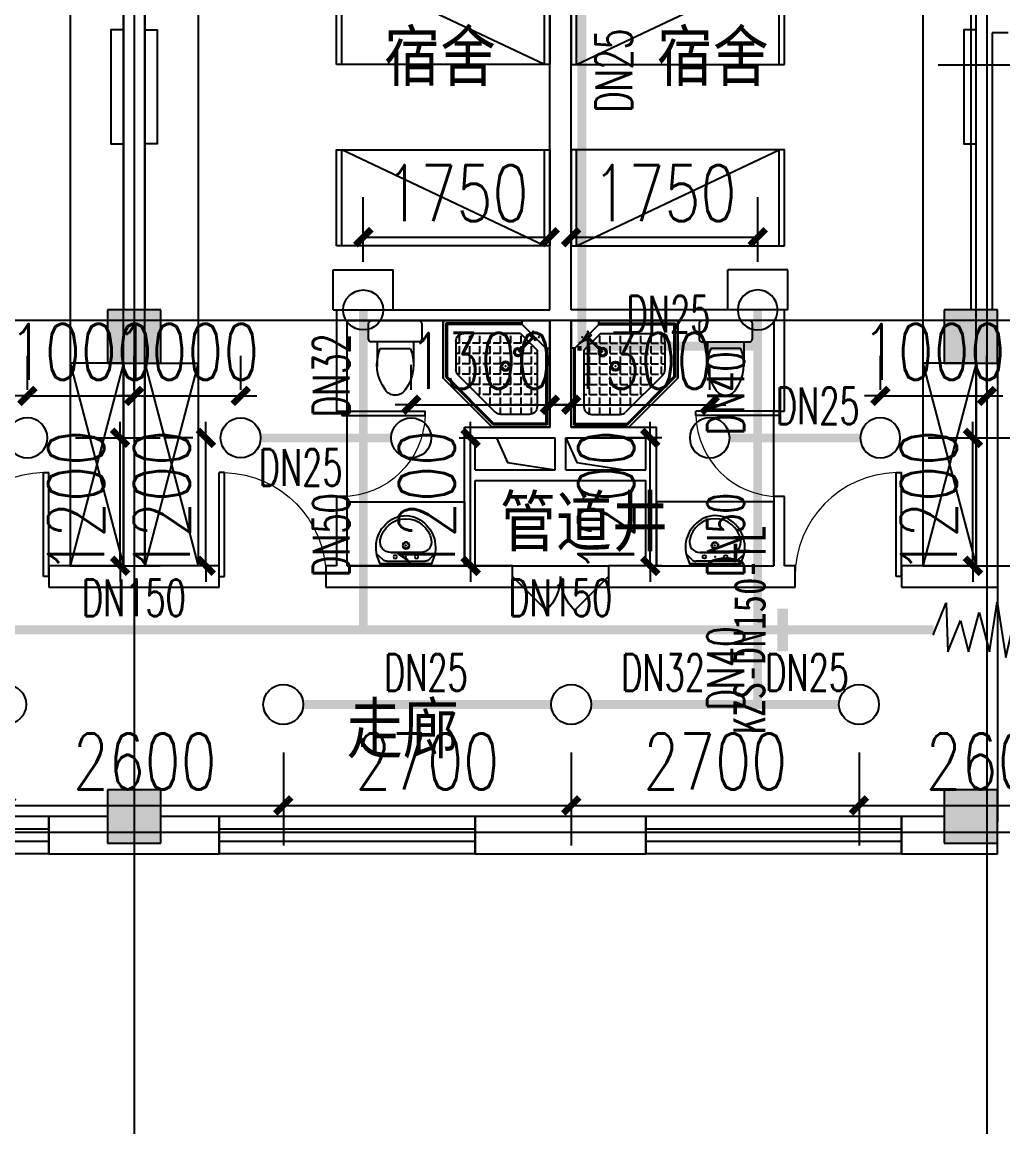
# Model space of a CAD drawing. Extents: x 0 to 2838408, y -923048 to 203859.
# Drawn here: x 2720213 to 2729413, y -483620 to -473259 of the extents above; entities that cross this region are included whole.
import ezdxf
from ezdxf.enums import TextEntityAlignment as Align

# ---------------------------------------------------------------- set-up
doc = ezdxf.new("R2010")
doc.units = 0
doc.header["$LTSCALE"] = 1000
for name, color, linetype in [('A-Fixt', 81, 'Continuous'), ('CLAYER', 7, 'Continuous'), ('COLUMN', 9, 'Continuous'), ('DIM_喷淋', 3, 'Continuous'), ('DOOR_FIRE', 4, 'Continuous'), ('DOTE', 8, 'Continuous'), ('EQUIP_喷头', 7, 'Continuous'), ('fur', 253, 'Continuous'), ('PIPE-喷淋', 6, 'Continuous'), ('PUB_HATCH', 8, 'Continuous'), ('PUB_TEXT', 7, 'Continuous'), ('TEXT_喷淋', 7, 'Continuous'), ('TWT_DIM', 3, 'Continuous'), ('VALVE_喷淋', 7, 'Continuous'), ('WALL', 9, 'Continuous'), ('WINDOW', 4, 'Continuous'), ('XREF', 8, 'Continuous'), ('抗震支吊架', 2, 'Continuous'), ('洁具', 213, 'Continuous'), ('配景', 3, 'Continuous')]:
    doc.layers.add(name, color=color, linetype=linetype)
doc.styles.add('_TCH_DIM_T3', font='SIMPLEX', dxfattribs={"width": 0.75, "bigfont": 'HZTXT'})
doc.styles.add('_TWT_PIPEDN', font='SIMPLEX', dxfattribs={"width": 0.8, "height": 2.3, "bigfont": 'HZTXT'})
doc.styles.add('kzcad', font='', dxfattribs={"width": 0.8})
doc.styles.get("Standard").update_dxf_attribs({"font": 'geniso.shx', "bigfont": 'hztxt.shx'})
doc.styles.get('kzcad').set_extended_font_data('SimSun')
doc.dimstyles.new('_TWT_ARCH&&150', dxfattribs={"dimtxt": 525, "dimasz": 150, "dimexe": 375, "dimexo": 450, "dimgap": 150, "dimtad": 1, "dimdec": 0, "dimzin": 0, "dimdsep": 46, "dimtxsty": '_TCH_DIM_T3', "dimblk": 'ARCHTICK', "dimcen": 0.09, "dimclrt": 7, "dimazin": 2, "dimtfac": 1, "dimtdec": 0, "dimtix": 1, "dimtmove": 2, "dimatfit": 3, "dimfxl": 1, "dimtolj": 1, "dimtzin": 0, "dimarcsym": 0})

# ---------------------------------------------------------------- blocks, each defined once
blk = doc.blocks.new('单人床')
at = {"layer": 'A-Fixt'}
for p, q in [((47774, 13973), (48674, 13973)), ((47774, 12073), (48674, 13973)), ((47774, 12073), (48674, 12073))]:
    blk.add_line(p, q, dxfattribs=at)
blk.add_lwpolyline([(47774, 14023), (48674, 14023), (48674, 12023), (47774, 12023), (47774, 14023)], dxfattribs=at)
blk = doc.blocks.new('CH_AP01')
for p, q in [((-311, 17), (-275, 0)), ((-275, 0), (275, 0)), ((275, 0), (311, 17))]:
    blk.add_line(p, q)
for centre, radius, start, end in [((0, -579), 1213, 74.7104, 105.2896), ((-307, 555), 37.8, 100.1859, 202.8359), ((-1658, 202), 1360, 352.1659, 14.4283), ((-824, 250), 563, 335.5038, 31.0903), ((0, -579), 1173, 75.0287, 104.9713), ((0, -1278), 1857, 80.611, 99.389), ((-824, 250), 603, 335.5038, 30.2691), ((824, 250), 603, 149.7309, 204.4962), ((824, 250), 563, 148.9097, 204.4962), ((1658, 202), 1360, 165.5717, 187.8341), ((307, 555), 37.8, 337.1641, 79.8141), ((0, -579), 1093, 75.8767, 104.1233)]:
    blk.add_arc(centre, radius, start, end)
blk = doc.blocks.new('A$C61295E98')
at = {"color": 3}
for p, q in [((544, 598), (0, 598)), ((0, 598), (0, 0)), ((161, 598), (161, 0)), ((170, 0), (170, 598)), ((603, 572), (603, 26)), ((624, 518), (624, 80)), ((544, 0), (0, 0))]:
    blk.add_line(p, q, dxfattribs=at)
for points in [[(82, 540), (75, 540), (75, 577), (82, 577)], [(82, 453), (75, 453), (75, 490), (82, 490)], [(82, 353), (75, 353), (75, 389), (82, 389)]]:
    blk.add_lwpolyline(points, close=True, dxfattribs=at)
for centre in [(74, 250), (74, 164), (74, 71)]:
    blk.add_circle(centre, 15.7, dxfattribs=at)
for centre, start, end in [((544, 518), 360, 90), ((544, 80), 270, 0)]:
    blk.add_arc(centre, 80, start, end, dxfattribs=at)
blk = doc.blocks.new('宿舍')
at = {"layer": 'A-Fixt'}
for p, q in [((47854, 13802), (48354, 15702)), ((48354, 13802), (47854, 15702)), ((47854, 13802), (48354, 13802))]:
    blk.add_line(p, q, dxfattribs=at)
for points in [[(47854, 8602), (48354, 8602), (48354, 15702), (47854, 15702)], [(47854, 10676), (47970, 10676), (47970, 11743), (47854, 11743)]]:
    blk.add_lwpolyline(points, close=True, dxfattribs=at)
at = {"xscale": -1, "rotation": 90}
for p in [(63677, 60475), (63677, 58775)]:
    blk.add_blockref('单人床', p, dxfattribs=at)
at = {"layer": 'A-Fixt', "xscale": -1, "rotation": 180}
for p in [(50002, 9140), (51117, 9140)]:
    blk.add_blockref('CH_AP01', p, dxfattribs=at)
at = {"layer": '配景', "color": 252}
blk.add_blockref('A$C61295E98', (47854, 7097), dxfattribs=at)
blk = doc.blocks.new('1F平面-CAD导入_dwg_Drawing4_t3_dwg_$plan$00001613-474159-1F-927810-1F')
at = {"layer": '洁具'}
for p, q in [((-30, 250), (-170, 250)), ((-200, 170), (-430, 170)), ((-260, -140), (-260, 140)), ((-200, -170), (-200, -220)), ((-170, -250), (-30, -250))]:
    blk.add_line(p, q, dxfattribs=at)
for points in [[(-200, 220), (-200, 170), (-200, -170), (-430, -170)], [(0, -220), (0, 220)]]:
    blk.add_lwpolyline(points, dxfattribs=at)
for centre, radius, start, end in [((-170, 220), 30, 90, 180), ((-30, 220), 30, 0, 90), ((-413, -227), 398, 67.4505, 126.6381), ((-590, 0), 110, 123.4509, 236.5491), ((-413, 227), 398, 233.3619, 292.5495), ((-170, -220), 30, 180, 270), ((-30, -220), 30, 270, 0)]:
    blk.add_arc(centre, radius, start, end, dxfattribs=at)
blk = doc.blocks.new('$lvtry$00000169')
at = {"color": 0}
for p, q in [((259, -36), (259, 0)), ((259, -36), (36, -259)), ((259, -24), (976, -24)), ((259, -36), (964, -36)), ((964, -36), (976, -24)), ((964, -36), (964, -525)), ((976, -24), (976, -530)), ((276, -120), (120, -276)), ((144, -151), (291, -298)), ((151, -144), (298, -291)), ((270, -213), (270, -143)), ((276, -120), (808, -120)), ((366, -213), (366, -143)), ((462, -213), (462, -143)), ((558, -213), (558, -143)), ((655, -213), (655, -143)), ((751, -213), (751, -143)), ((847, -213), (847, -143)), ((880, -192), (880, -460)), ((36, -259), (0, -259)), ((24, -259), (24, -976)), ((36, -259), (36, -964)), ((120, -276), (120, -808)), ((120, -309), (147, -309)), ((173, -309), (173, -239)), ((173, -309), (243, -309)), ((183, -213), (205, -213)), ((220, -213), (243, -213)), ((270, -213), (340, -213)), ((270, -263), (270, -239)), ((334, -309), (340, -309)), ((366, -213), (436, -213)), ((366, -309), (366, -239)), ((366, -309), (436, -309)), ((462, -213), (532, -213)), ((462, -309), (462, -239)), ((462, -309), (532, -309)), ((558, -213), (628, -213)), ((558, -309), (558, -239)), ((558, -309), (628, -309)), ((655, -213), (725, -213)), ((655, -309), (655, -239)), ((655, -309), (725, -309)), ((751, -213), (821, -213)), ((751, -309), (751, -239)), ((751, -309), (821, -309)), ((847, -213), (880, -213)), ((847, -309), (847, -239)), ((847, -309), (880, -309)), ((120, -405), (147, -405)), ((173, -405), (173, -335)), ((173, -405), (243, -405)), ((270, -405), (270, -335)), ((270, -405), (340, -405)), ((366, -405), (366, -335)), ((366, -405), (379, -405)), ((462, -405), (462, -335)), ((462, -405), (532, -405)), ((558, -405), (558, -335)), ((558, -405), (628, -405)), ((655, -405), (655, -335)), ((655, -405), (725, -405)), ((751, -405), (751, -335)), ((751, -405), (821, -405)), ((847, -405), (847, -335)), ((847, -405), (880, -405)), ((120, -501), (147, -501)), ((173, -501), (173, -431)), ((173, -501), (243, -501)), ((270, -501), (270, -431)), ((270, -501), (340, -501)), ((366, -501), (366, -431)), ((366, -501), (436, -501)), ((462, -501), (462, -431)), ((462, -501), (532, -501)), ((859, -511), (511, -859)), ((558, -501), (558, -431)), ((558, -501), (628, -501)), ((655, -501), (655, -431)), ((655, -501), (725, -501)), ((751, -501), (751, -431)), ((751, -501), (821, -501)), ((847, -501), (847, -431)), ((847, -501), (867, -501)), ((120, -598), (147, -598)), ((173, -598), (173, -528)), ((173, -598), (243, -598)), ((270, -598), (270, -528)), ((270, -598), (340, -598)), ((366, -598), (366, -528)), ((366, -598), (436, -598)), ((462, -598), (462, -528)), ((462, -598), (532, -598)), ((964, -525), (525, -964)), ((976, -530), (530, -976)), ((558, -598), (558, -528)), ((558, -598), (628, -598)), ((655, -598), (655, -528)), ((655, -598), (725, -598)), ((751, -598), (751, -528)), ((751, -598), (773, -598)), ((964, -525), (976, -530)), ((120, -694), (147, -694)), ((173, -694), (173, -624)), ((173, -694), (243, -694)), ((173, -790), (173, -720)), ((270, -694), (270, -624)), ((270, -694), (340, -694)), ((270, -790), (270, -720)), ((366, -694), (366, -624)), ((366, -694), (436, -694)), ((366, -790), (366, -720)), ((462, -694), (462, -624)), ((462, -694), (532, -694)), ((462, -790), (462, -720)), ((558, -694), (558, -624)), ((558, -694), (628, -694)), ((558, -790), (558, -720)), ((655, -694), (655, -624)), ((655, -694), (676, -694)), ((120, -790), (147, -790)), ((173, -790), (243, -790)), ((173, -878), (173, -816)), ((270, -790), (340, -790)), ((270, -880), (270, -816)), ((366, -790), (436, -790)), ((366, -880), (366, -816)), ((462, -790), (532, -790)), ((462, -880), (462, -816)), ((558, -790), (580, -790)), ((192, -880), (460, -880)), ((36, -964), (24, -976)), ((24, -976), (530, -976)), ((36, -964), (525, -964)), ((525, -964), (530, -976))]:
    blk.add_line(p, q, dxfattribs=at)
blk.add_lwpolyline([(0, 0), (0, -1000), (540, -1000), (1000, -540), (1000, 0)], close=True)
for points in [[(0, 0), (0, -1000)], [(0, 0), (1000, 0)], [(1000, 0), (1000, -540)], [(136, -190), (148, -178), (132, -162), (121, -174)], [(190, -136), (178, -148), (162, -132), (174, -121)], [(1000, -540), (540, -1000)], [(0, -1000), (540, -1000)]]:
    blk.add_lwpolyline(points, close=True, dxfattribs=at)
for radius in [43.8, 31.1]:
    blk.add_circle((416, -428), radius, dxfattribs=at)
for centre, radius, start, end in [((808, -192), 72, 0, 90), ((296, -296), 40.6, 142.583, 128.4197), ((296, -296), 28.6, 145.828, 125.6599), ((808, -460), 72, 315, 0), ((192, -808), 72, 180, 270), ((460, -808), 72, 270, 315)]:
    blk.add_arc(centre, radius, start, end, dxfattribs=at)
for p in [(156, -102, 0), (103, -156, 0), (416, -428, 0)]:
    blk.add_point(p, dxfattribs=at)
blk = doc.blocks.new('$lvtry$00000178')
at = {"color": 0}
for p, q in [((-238, 0), (238, 0)), ((-214, -36), (-272, -91)), ((-180, -23), (180, -23)), ((216, -37), (268, -91)), ((-142, -105), (140, -105)), ((140, -105), (-142, -105))]:
    blk.add_line(p, q, dxfattribs=at)
blk.add_lwpolyline([(-104, -430, 0.224698), (110, -425, 0.348046), (269, -79), (239, 0), (-241, 0), (-271, -79, 0.356844)], format="xyb", close=True, dxfattribs=at)
for centre, radius in [((-100, -65), 16.3), ((100, -65), 16.3), ((1, -172), 31.6)]:
    blk.add_circle(centre, radius, dxfattribs=at)
at = {"color": 0, "lineweight": 13}
blk.add_circle((1, -172), 23, dxfattribs=at)
at = {"color": 0}
for centre, radius, start, end in [((-180, -73), 50, 90, 133.181), ((180, -73), 50, 44.5607, 90), ((-142, -205), 100, 90, 190.5602), ((140, -205), 100, 349.4398, 90), ((-1, -179), 243, 190.5602, 349.4398)]:
    blk.add_arc(centre, radius, start, end, dxfattribs=at)
for p in [(0, -65), (1, -172)]:
    blk.add_point(p, dxfattribs=at)
blk = doc.blocks.new('A$C70365C93')
at = {"layer": '洁具'}
blk.add_lwpolyline([(-1900, 2300), (-1900, 1700), (-800, 1700), (-800, 2300)], close=True, dxfattribs=at)
blk.add_blockref('$lvtry$00000178', (-1350, 2280), dxfattribs=at)
at = {"layer": '洁具', "rotation": 180}
blk.add_blockref('$lvtry$00000169', (0, 0), dxfattribs=at)
at = {"layer": '洁具', "extrusion": (0, 0, -1), "xscale": -1, "zscale": -1, "rotation": 90}
blk.add_blockref('1F平面-CAD导入_dwg_Drawing4_t3_dwg_$plan$00001613-474159-1F-927810-1F', (1450, 0), dxfattribs=at)
blk = doc.blocks.new('$WINLIB2D$00000001')
at = {"color": 0}
for points in [[(-0.5, 0.5), (-0.5, -0.5)], [(-0.5, 0.5), (0.5, 0.5)], [(0.5, -0.5), (0.5, 0.5)], [(0.5, 0.1667), (-0.5, 0.1667)], [(0.5, -0.1667), (-0.5, -0.1667)], [(-0.5, -0.5), (0.5, -0.5)]]:
    blk.add_lwpolyline(points, dxfattribs=at)
blk = doc.blocks.new('$DorLib2D$00000116')
at = {"color": 0}
for p, q in [((-0.5, 0), (-0.146, 0.354)), ((0.5, 0), (0.146, 0.354))]:
    blk.add_line(p, q, dxfattribs=at)
for centre, start, end in [((-0.5, 0), 0, 45), ((0.5, 0), 135, 180)]:
    blk.add_arc(centre, 0.5, start, end, dxfattribs=at)
blk = doc.blocks.new('$DorLib2D$00000001')
for p, q in [((0.45, 0.975), (0.5, 0.975)), ((0.45, 0), (0.45, 0.975)), ((0.5, 0), (0.5, 0.975)), ((0.5, 0), (0.45, 0))]:
    blk.add_line(p, q)
at = {"lineweight": 13}
blk.add_arc((0.475, 0), 0.975, 91.4693, 180, dxfattribs=at)
blk = doc.blocks.new('3F1')
at = {"layer": 'PUB_HATCH'}
for points in [[(2384966.7, -475958.3), (2384966.7, -476458.3), (2385466.7, -476458.3), (2385466.7, -475958.3)], [(2392816.7, -475958.3), (2392816.7, -476458.3), (2393316.7, -476458.3), (2393316.7, -475958.3)], [(2384966.7, -480458.3), (2384966.7, -480958.3), (2385466.7, -480958.3), (2385466.7, -480458.3)], [(2392816.7, -480458.3), (2392816.7, -480958.3), (2393316.7, -480958.3), (2393316.7, -480458.3)]]:
    blk.add_hatch(color=256, dxfattribs=at).paths.add_polyline_path(points)
for points in [[(2388616.7, -477158.3), (2388720.3, -477388.5), (2389166.7, -477458.3)], [(2389266.7, -477158.3), (2389370.3, -477388.5), (2389816.7, -477458.3)]]:
    blk.add_lwpolyline(points)
at = {"layer": 'COLUMN'}
for p, q in [((2384966.7, -475958.3), (2384966.7, -476458.3)), ((2385466.7, -475958.3), (2384966.7, -475958.3)), ((2385466.7, -476458.3), (2385466.7, -475958.3)), ((2392816.7, -475958.3), (2392816.7, -476458.3)), ((2393316.7, -475958.3), (2392816.7, -475958.3)), ((2393316.7, -476458.3), (2393316.7, -475958.3)), ((2384966.7, -476458.3), (2385466.7, -476458.3)), ((2392816.7, -476458.3), (2393316.7, -476458.3)), ((2384966.7, -480458.3), (2384966.7, -480958.3)), ((2385466.7, -480458.3), (2384966.7, -480458.3)), ((2385466.7, -480958.3), (2385466.7, -480458.3)), ((2392816.7, -480458.3), (2392816.7, -480958.3)), ((2393316.7, -480458.3), (2392816.7, -480458.3)), ((2393316.7, -480958.3), (2393316.7, -480458.3)), ((2384966.7, -480958.3), (2385466.7, -480958.3)), ((2392816.7, -480958.3), (2393316.7, -480958.3))]:
    blk.add_line(p, q, dxfattribs=at)
at = {"layer": 'DOOR_FIRE'}
for p, q in [((2388766.7, -478358.3), (2389666.7, -478358.3)), ((2388766.7, -478558.3), (2389666.7, -478558.3))]:
    blk.add_line(p, q, dxfattribs=at)
at = {"layer": 'DOTE'}
for p, q in [((2385216.7, -467258.3), (2385216.7, -550458.3)), ((2393216.7, -467258.3), (2393216.7, -550458.3)), ((2392758.5, -473658.3), (2405723.1, -473658.3)), ((2453916.7, -476058.3), (2343216.7, -476058.3)), ((2453916.7, -480858.3), (2343216.7, -480858.3))]:
    blk.add_line(p, q, dxfattribs=at)
at = {"layer": 'fur'}
blk.add_line((2393316.7, -478558.3), (2393316.7, -480758.3), dxfattribs=at)
at = {"layer": 'WALL'}
for p, q in [((2389116.7, -475958.3), (2389116.7, -471008.3)), ((2389316.7, -475958.3), (2389316.7, -471008.3)), ((2385116.7, -471258.3), (2385116.7, -475958.3)), ((2385316.7, -471258.3), (2385316.7, -475958.3)), ((2393066.7, -471258.3), (2393066.7, -473358.3)), ((2393066.7, -473358.3), (2393066.7, -475958.3)), ((2393266.7, -473358.3), (2393266.7, -475958.3)), ((2393416.7, -473358.3), (2393266.7, -473358.3)), ((2387116.7, -475958.3), (2389116.7, -475958.3)), ((2387116.7, -475958.3), (2387116.7, -476908.3)), ((2391316.7, -475958.3), (2389316.7, -475958.3)), ((2391316.7, -476908.3), (2391316.7, -475958.3)), ((2387216.7, -476058.3), (2389116.7, -476058.3)), ((2387216.7, -476908.3), (2387216.7, -476058.3)), ((2389116.7, -477058.3), (2389116.7, -476058.3)), ((2389316.7, -477058.3), (2389316.7, -476058.3)), ((2391216.7, -476058.3), (2389316.7, -476058.3)), ((2391216.7, -476058.3), (2391216.7, -476908.3)), ((2385116.7, -476458.3), (2385116.7, -478358.3)), ((2385316.7, -476458.3), (2385316.7, -478358.3)), ((2393116.7, -476458.3), (2393116.7, -478358.3)), ((2393316.7, -476458.3), (2393316.7, -478558.3)), ((2387116.7, -476908.3), (2387216.7, -476908.3)), ((2391216.7, -476908.3), (2391316.7, -476908.3)), ((2388316.7, -477058.3), (2389116.7, -477058.3)), ((2388316.7, -477558.3), (2388316.7, -477058.3)), ((2389316.7, -477058.3), (2390116.7, -477058.3)), ((2390116.7, -477558.3), (2390116.7, -477058.3)), ((2388416.7, -477158.3), (2389166.7, -477158.3)), ((2388416.7, -477458.3), (2388416.7, -477158.3)), ((2389166.7, -477458.3), (2389166.7, -477158.3)), ((2389266.7, -477158.3), (2390016.7, -477158.3)), ((2389266.7, -477458.3), (2389266.7, -477158.3)), ((2390016.7, -477458.3), (2390016.7, -477158.3)), ((2388416.7, -477458.3), (2389166.7, -477458.3)), ((2389266.7, -477458.3), (2390016.7, -477458.3)), ((2388316.7, -478358.3), (2388316.7, -477558.3)), ((2388416.7, -477558.3), (2389216.7, -477558.3)), ((2388416.7, -478358.3), (2388416.7, -477558.3)), ((2389216.7, -477558.3), (2390016.7, -477558.3)), ((2390016.7, -478358.3), (2390016.7, -477558.3)), ((2390116.7, -478358.3), (2390116.7, -477558.3)), ((2387216.7, -477708.3), (2387116.7, -477708.3)), ((2387116.7, -477708.3), (2387116.7, -478358.3)), ((2387216.7, -478358.3), (2387216.7, -477708.3)), ((2391316.7, -477708.3), (2391216.7, -477708.3)), ((2391216.7, -477708.3), (2391216.7, -478358.3)), ((2391316.7, -478358.3), (2391316.7, -477708.3)), ((2385116.7, -478358.3), (2384416.7, -478358.3)), ((2384416.7, -478358.3), (2384416.7, -478558.3)), ((2386016.7, -478358.3), (2385316.7, -478358.3)), ((2386016.7, -478558.3), (2386016.7, -478358.3)), ((2387116.7, -478358.3), (2387016.7, -478358.3)), ((2387016.7, -478358.3), (2387016.7, -478558.3)), ((2387216.7, -478358.3), (2388316.7, -478358.3)), ((2388766.7, -478358.3), (2388416.7, -478358.3)), ((2388766.7, -478558.3), (2388766.7, -478358.3)), ((2390016.7, -478358.3), (2389666.7, -478358.3)), ((2389666.7, -478358.3), (2389666.7, -478558.3)), ((2390116.7, -478358.3), (2391216.7, -478358.3)), ((2391416.7, -478358.3), (2391316.7, -478358.3)), ((2391416.7, -478558.3), (2391416.7, -478358.3)), ((2393116.7, -478358.3), (2392416.7, -478358.3)), ((2392416.7, -478358.3), (2392416.7, -478558.3)), ((2384416.7, -478558.3), (2385216.7, -478558.3)), ((2385216.7, -478558.3), (2386016.7, -478558.3)), ((2387016.7, -478558.3), (2387116.7, -478558.3)), ((2387116.7, -478558.3), (2388316.7, -478558.3)), ((2388316.7, -478558.3), (2388766.7, -478558.3)), ((2389666.7, -478558.3), (2390116.7, -478558.3)), ((2390116.7, -478558.3), (2391316.7, -478558.3)), ((2391316.7, -478558.3), (2391416.7, -478558.3)), ((2392416.7, -478558.3), (2393316.7, -478558.3)), ((2384966.7, -480708.3), (2384416.7, -480708.3)), ((2384416.7, -480708.3), (2384416.7, -481058.3)), ((2386016.7, -480708.3), (2385466.7, -480708.3)), ((2386016.7, -481058.3), (2386016.7, -480708.3)), ((2390016.7, -480708.3), (2388416.7, -480708.3)), ((2388416.7, -480708.3), (2388416.7, -481058.3)), ((2390016.7, -481058.3), (2390016.7, -480708.3)), ((2392816.7, -480708.3), (2392416.7, -480708.3)), ((2392416.7, -480708.3), (2392416.7, -481058.3)), ((2393316.7, -481058.3), (2393316.7, -480958.3)), ((2384416.7, -481058.3), (2385216.7, -481058.3)), ((2385216.7, -481058.3), (2386016.7, -481058.3)), ((2388416.7, -481058.3), (2390016.7, -481058.3)), ((2392416.7, -481058.3), (2393316.7, -481058.3))]:
    blk.add_line(p, q, dxfattribs=at)
at = {"layer": 'WINDOW'}
for p, q in [((2387216.7, -477708.3), (2387216.7, -476908.3)), ((2391216.7, -477708.3), (2391216.7, -476908.3))]:
    blk.add_line(p, q, dxfattribs=at)
at = {"rotation": 180}
for name, p in [('宿舍', (2432970.6, -462656.6)), ('宿舍', (2440970.6, -462656.6)), ('A$C70365C93', (2389316.7, -476058.3))]:
    blk.add_blockref(name, p, dxfattribs=at)
at = {"xscale": -1, "rotation": 180}
for name, p in [('宿舍', (2337462.9, -462656.6)), ('A$C70365C93', (2389116.7, -476058.3))]:
    blk.add_blockref(name, p, dxfattribs=at)
at = {"layer": 'DOOR_FIRE', "xscale": 900, "yscale": -900, "zscale": 200}
blk.add_blockref('$DorLib2D$00000116', (2389216.7, -478458.3), dxfattribs=at)
at = {"layer": 'WINDOW'}
for name, p, xscale, yscale, zscale, rotation in [('$DorLib2D$00000001', (2387166.7, -477308.3), 800, -800, 800, 90), ('$DorLib2D$00000001', (2391266.7, -477308.3), 800, 800, 800, 90), ('$WINLIB2D$00000001', (2383216.7, -480883.3), -2400, -350, -2400, 359.9999999999616)]:
    blk.add_blockref(name, p, dxfattribs=dict(at, xscale=xscale, yscale=yscale, zscale=zscale, rotation=rotation))
for name, p, xscale, yscale, zscale in [('$DorLib2D$00000001', (2383916.7, -478458.3), 1000, 1000, 1000), ('$DorLib2D$00000001', (2386516.7, -478458.3), -1000, 1000, -1000), ('$DorLib2D$00000001', (2391916.7, -478458.3), 1000, 1000, 1000), ('$WINLIB2D$00000001', (2387216.7, -480883.3), -2400, -350, -2400), ('$WINLIB2D$00000001', (2391216.7, -480883.3), -2400, -350, -2400)]:
    blk.add_blockref(name, p, dxfattribs=dict(at, xscale=xscale, yscale=yscale, zscale=zscale))
at = {"layer": 'CLAYER'}
blk.add_text('管道井', height=525, dxfattribs=at).set_placement((2388649.1, -478221.3))
at = {"layer": 'PUB_TEXT'}
for s, p in [('宿舍', (2387562.1, -473858)), ('宿舍', (2390120.8, -473858)), ('走廊', (2387212.7, -480163.3))]:
    blk.add_text(s, height=525, dxfattribs=at).set_placement(p)
blk = doc.blocks.new('_ArchTick')
at = {"color": 0, "linetype": 'ByBlock', "const_width": 0.4}
blk.add_lwpolyline([(-0.5, -0.5), (0.5, 0.5)], dxfattribs=at)
blk = doc.blocks.new('*D2389')
at = {"layer": 'Defpoints', "color": 0, "linetype": 'ByBlock', "transparency": 16777216}
for p in [(2726663, -476848), (2725363, -477158), (2726663, -477158)]:
    blk.add_point(p, dxfattribs=at)
at = {"layer": 'TWT_DIM', "color": 0, "linetype": 'ByBlock', "lineweight": -2, "transparency": 16777216}
for p, q in [((2725363, -476708), (2725363, -476473)), ((2726663, -476708), (2726663, -476473)), ((2725363, -476848), (2725213, -476848)), ((2725363, -476848), (2726663, -476848)), ((2726663, -476848), (2726813, -476848))]:
    blk.add_line(p, q, dxfattribs=at)
at = {"layer": 'TWT_DIM', "color": 0, "linetype": 'ByBlock', "lineweight": -2, "transparency": 16777216, "xscale": 150, "yscale": 150, "zscale": 150}
blk.add_blockref('_ArchTick', (2725363, -476848), dxfattribs=at)
at = {"layer": 'TWT_DIM', "color": 0, "linetype": 'ByBlock', "lineweight": -2, "transparency": 16777216, "xscale": 150, "yscale": 150, "zscale": 150, "rotation": 180}
blk.add_blockref('_ArchTick', (2726663, -476848), dxfattribs=at)
at = {"layer": 'TWT_DIM', "color": 7, "linetype": 'ByBlock', "transparency": 16777216, "insert": (2726013, -476436), "char_height": 525, "attachment_point": 5, "style": '_TCH_DIM_T3'}
blk.add_mtext('\\A1;1300', dxfattribs=at)
blk = doc.blocks.new('*D2390')
at = {"layer": 'Defpoints', "color": 0, "linetype": 'ByBlock', "transparency": 16777216}
for p in [(2725163, -476848), (2723863, -477158), (2725163, -477158)]:
    blk.add_point(p, dxfattribs=at)
at = {"layer": 'TWT_DIM', "color": 0, "linetype": 'ByBlock', "lineweight": -2, "transparency": 16777216}
for p, q in [((2723863, -476708), (2723863, -476473)), ((2725163, -476708), (2725163, -476473)), ((2723863, -476848), (2723713, -476848)), ((2723863, -476848), (2725163, -476848)), ((2725163, -476848), (2725313, -476848))]:
    blk.add_line(p, q, dxfattribs=at)
at = {"layer": 'TWT_DIM', "color": 0, "linetype": 'ByBlock', "lineweight": -2, "transparency": 16777216, "xscale": 150, "yscale": 150, "zscale": 150}
blk.add_blockref('_ArchTick', (2723863, -476848), dxfattribs=at)
at = {"layer": 'TWT_DIM', "color": 0, "linetype": 'ByBlock', "lineweight": -2, "transparency": 16777216, "xscale": 150, "yscale": 150, "zscale": 150, "rotation": 180}
blk.add_blockref('_ArchTick', (2725163, -476848), dxfattribs=at)
at = {"layer": 'TWT_DIM', "color": 7, "linetype": 'ByBlock', "transparency": 16777216, "insert": (2724513, -476436), "char_height": 525, "attachment_point": 5, "style": '_TCH_DIM_T3'}
blk.add_mtext('\\A1;1300', dxfattribs=at)
blk = doc.blocks.new('*D2402')
at = {"layer": 'Defpoints', "color": 0, "linetype": 'ByBlock', "transparency": 16777216}
for p in [(2727113, -475276), (2725363, -475958), (2727113, -475958)]:
    blk.add_point(p, dxfattribs=at)
at = {"layer": 'TWT_DIM', "color": 0, "linetype": 'ByBlock', "lineweight": -2, "transparency": 16777216}
for p, q in [((2725363, -475508), (2725363, -474901)), ((2727113, -475508), (2727113, -474901)), ((2725363, -475276), (2727113, -475276))]:
    blk.add_line(p, q, dxfattribs=at)
at = {"layer": 'TWT_DIM', "color": 0, "linetype": 'ByBlock', "lineweight": -2, "transparency": 16777216, "xscale": 150, "yscale": 150, "zscale": 150, "rotation": 180}
blk.add_blockref('_ArchTick', (2725363, -475276), dxfattribs=at)
at = {"layer": 'TWT_DIM', "color": 0, "linetype": 'ByBlock', "lineweight": -2, "transparency": 16777216, "xscale": 150, "yscale": 150, "zscale": 150}
blk.add_blockref('_ArchTick', (2727113, -475276), dxfattribs=at)
at = {"layer": 'TWT_DIM', "color": 7, "linetype": 'ByBlock', "transparency": 16777216, "insert": (2726238, -474863), "char_height": 525, "attachment_point": 5, "style": '_TCH_DIM_T3'}
blk.add_mtext('\\A1;1750', dxfattribs=at)
blk = doc.blocks.new('*D2403')
at = {"layer": 'Defpoints', "color": 0, "linetype": 'ByBlock', "transparency": 16777216}
for p in [(2729263, -476765), (2728263, -477158), (2729263, -477158)]:
    blk.add_point(p, dxfattribs=at)
at = {"layer": 'TWT_DIM', "color": 0, "linetype": 'ByBlock', "lineweight": -2, "transparency": 16777216}
for p, q in [((2728263, -476708), (2728263, -476390)), ((2729263, -476708), (2729263, -476390)), ((2728263, -476765), (2728113, -476765)), ((2728263, -476765), (2729263, -476765)), ((2729263, -476765), (2729413, -476765))]:
    blk.add_line(p, q, dxfattribs=at)
at = {"layer": 'TWT_DIM', "color": 0, "linetype": 'ByBlock', "lineweight": -2, "transparency": 16777216, "xscale": 150, "yscale": 150, "zscale": 150}
blk.add_blockref('_ArchTick', (2728263, -476765), dxfattribs=at)
at = {"layer": 'TWT_DIM', "color": 0, "linetype": 'ByBlock', "lineweight": -2, "transparency": 16777216, "xscale": 150, "yscale": 150, "zscale": 150, "rotation": 180}
blk.add_blockref('_ArchTick', (2729263, -476765), dxfattribs=at)
at = {"layer": 'TWT_DIM', "color": 7, "linetype": 'ByBlock', "transparency": 16777216, "insert": (2728763, -476352), "char_height": 525, "attachment_point": 5, "style": '_TCH_DIM_T3'}
blk.add_mtext('\\A1;1000', dxfattribs=at)
blk = doc.blocks.new('*D2404')
at = {"layer": 'Defpoints', "color": 0, "linetype": 'ByBlock', "transparency": 16777216}
for p in [(2726105, -477158), (2726663, -477158), (2726663, -478358)]:
    blk.add_point(p, dxfattribs=at)
at = {"layer": 'TWT_DIM', "color": 0, "linetype": 'ByBlock', "lineweight": -2, "transparency": 16777216}
for p, q in [((2726105, -477158), (2726105, -477008)), ((2726213, -477158), (2725730, -477158)), ((2726105, -478358), (2726105, -477158)), ((2726213, -478358), (2725730, -478358)), ((2726105, -478358), (2726105, -478508))]:
    blk.add_line(p, q, dxfattribs=at)
at = {"layer": 'TWT_DIM', "color": 0, "linetype": 'ByBlock', "lineweight": -2, "transparency": 16777216, "xscale": 150, "yscale": 150, "zscale": 150}
for p, rotation in [((2726105, -477158), 270), ((2726105, -478358), 90)]:
    blk.add_blockref('_ArchTick', p, dxfattribs=dict(at, rotation=rotation))
at = {"layer": 'TWT_DIM', "color": 7, "linetype": 'ByBlock', "transparency": 16777216, "insert": (2725692, -477758), "char_height": 525, "attachment_point": 5, "rotation": 90, "style": '_TCH_DIM_T3'}
blk.add_mtext('\\A1;1200', dxfattribs=at)
blk = doc.blocks.new('*D2405')
at = {"layer": 'Defpoints', "color": 0, "linetype": 'ByBlock', "transparency": 16777216}
for p in [(2728263, -477158), (2729132, -477158), (2728263, -478358)]:
    blk.add_point(p, dxfattribs=at)
at = {"layer": 'TWT_DIM', "color": 0, "linetype": 'ByBlock', "lineweight": -2, "transparency": 16777216}
for p, q in [((2729132, -477158), (2729132, -477008)), ((2728713, -477158), (2729507, -477158)), ((2729132, -478358), (2729132, -477158)), ((2728713, -478358), (2729507, -478358)), ((2729132, -478358), (2729132, -478508))]:
    blk.add_line(p, q, dxfattribs=at)
at = {"layer": 'TWT_DIM', "color": 0, "linetype": 'ByBlock', "lineweight": -2, "transparency": 16777216, "xscale": 150, "yscale": 150, "zscale": 150}
for p, rotation in [((2729132, -477158), 270), ((2729132, -478358), 90)]:
    blk.add_blockref('_ArchTick', p, dxfattribs=dict(at, rotation=rotation))
at = {"layer": 'TWT_DIM', "color": 7, "linetype": 'ByBlock', "transparency": 16777216, "insert": (2728719, -477758), "char_height": 525, "attachment_point": 5, "rotation": 90, "style": '_TCH_DIM_T3'}
blk.add_mtext('\\A1;1200', dxfattribs=at)
blk = doc.blocks.new('*D2406')
at = {"layer": 'Defpoints', "color": 0, "linetype": 'ByBlock', "transparency": 16777216}
for p in [(2725163, -475276), (2723413, -475958), (2725163, -475958)]:
    blk.add_point(p, dxfattribs=at)
at = {"layer": 'TWT_DIM', "color": 0, "linetype": 'ByBlock', "lineweight": -2, "transparency": 16777216}
for p, q in [((2723413, -475508), (2723413, -474901)), ((2725163, -475508), (2725163, -474901)), ((2723413, -475276), (2725163, -475276))]:
    blk.add_line(p, q, dxfattribs=at)
at = {"layer": 'TWT_DIM', "color": 0, "linetype": 'ByBlock', "lineweight": -2, "transparency": 16777216, "xscale": 150, "yscale": 150, "zscale": 150, "rotation": 180}
blk.add_blockref('_ArchTick', (2723413, -475276), dxfattribs=at)
at = {"layer": 'TWT_DIM', "color": 0, "linetype": 'ByBlock', "lineweight": -2, "transparency": 16777216, "xscale": 150, "yscale": 150, "zscale": 150}
blk.add_blockref('_ArchTick', (2725163, -475276), dxfattribs=at)
at = {"layer": 'TWT_DIM', "color": 7, "linetype": 'ByBlock', "transparency": 16777216, "insert": (2724288, -474863), "char_height": 525, "attachment_point": 5, "style": '_TCH_DIM_T3'}
blk.add_mtext('\\A1;1750', dxfattribs=at)
blk = doc.blocks.new('*D2407')
at = {"layer": 'Defpoints', "color": 0, "linetype": 'ByBlock', "transparency": 16777216}
for p in [(2722263, -476765), (2721263, -477158), (2722263, -477158)]:
    blk.add_point(p, dxfattribs=at)
at = {"layer": 'TWT_DIM', "color": 0, "linetype": 'ByBlock', "lineweight": -2, "transparency": 16777216}
for p, q in [((2721263, -476708), (2721263, -476390)), ((2722263, -476708), (2722263, -476390)), ((2721263, -476765), (2721113, -476765)), ((2721263, -476765), (2722263, -476765)), ((2722263, -476765), (2722413, -476765))]:
    blk.add_line(p, q, dxfattribs=at)
at = {"layer": 'TWT_DIM', "color": 0, "linetype": 'ByBlock', "lineweight": -2, "transparency": 16777216, "xscale": 150, "yscale": 150, "zscale": 150}
blk.add_blockref('_ArchTick', (2721263, -476765), dxfattribs=at)
at = {"layer": 'TWT_DIM', "color": 0, "linetype": 'ByBlock', "lineweight": -2, "transparency": 16777216, "xscale": 150, "yscale": 150, "zscale": 150, "rotation": 180}
blk.add_blockref('_ArchTick', (2722263, -476765), dxfattribs=at)
at = {"layer": 'TWT_DIM', "color": 7, "linetype": 'ByBlock', "transparency": 16777216, "insert": (2721763, -476352), "char_height": 525, "attachment_point": 5, "style": '_TCH_DIM_T3'}
blk.add_mtext('\\A1;1000', dxfattribs=at)
blk = doc.blocks.new('*D2408')
at = {"layer": 'Defpoints', "color": 0, "linetype": 'ByBlock', "transparency": 16777216}
for p in [(2723863, -477158), (2724420, -477158), (2723863, -478358)]:
    blk.add_point(p, dxfattribs=at)
at = {"layer": 'TWT_DIM', "color": 0, "linetype": 'ByBlock', "lineweight": -2, "transparency": 16777216}
for p, q in [((2724420, -477158), (2724420, -477008)), ((2724313, -477158), (2724795, -477158)), ((2724420, -478358), (2724420, -477158)), ((2724313, -478358), (2724795, -478358)), ((2724420, -478358), (2724420, -478508))]:
    blk.add_line(p, q, dxfattribs=at)
at = {"layer": 'TWT_DIM', "color": 0, "linetype": 'ByBlock', "lineweight": -2, "transparency": 16777216, "xscale": 150, "yscale": 150, "zscale": 150}
for p, rotation in [((2724420, -477158), 270), ((2724420, -478358), 90)]:
    blk.add_blockref('_ArchTick', p, dxfattribs=dict(at, rotation=rotation))
at = {"layer": 'TWT_DIM', "color": 7, "linetype": 'ByBlock', "transparency": 16777216, "insert": (2724008, -477758), "char_height": 525, "attachment_point": 5, "rotation": 90, "style": '_TCH_DIM_T3'}
blk.add_mtext('\\A1;1200', dxfattribs=at)
blk = doc.blocks.new('*D2409')
at = {"layer": 'Defpoints', "color": 0, "linetype": 'ByBlock', "transparency": 16777216}
for p in [(2721936, -477158), (2722263, -477158), (2722263, -478358)]:
    blk.add_point(p, dxfattribs=at)
at = {"layer": 'TWT_DIM', "color": 0, "linetype": 'ByBlock', "lineweight": -2, "transparency": 16777216}
for p, q in [((2721936, -477158), (2721936, -477008)), ((2721813, -477158), (2721561, -477158)), ((2721936, -478358), (2721936, -477158)), ((2721813, -478358), (2721561, -478358)), ((2721936, -478358), (2721936, -478508))]:
    blk.add_line(p, q, dxfattribs=at)
at = {"layer": 'TWT_DIM', "color": 0, "linetype": 'ByBlock', "lineweight": -2, "transparency": 16777216, "xscale": 150, "yscale": 150, "zscale": 150}
for p, rotation in [((2721936, -477158), 270), ((2721936, -478358), 90)]:
    blk.add_blockref('_ArchTick', p, dxfattribs=dict(at, rotation=rotation))
at = {"layer": 'TWT_DIM', "color": 7, "linetype": 'ByBlock', "transparency": 16777216, "insert": (2721524, -477758), "char_height": 525, "attachment_point": 5, "rotation": 90, "style": '_TCH_DIM_T3'}
blk.add_mtext('\\A1;1200', dxfattribs=at)
blk = doc.blocks.new('*D2413')
at = {"layer": 'Defpoints', "color": 0, "linetype": 'ByBlock', "transparency": 16777216}
for p in [(2721263, -476765), (2720263, -477158), (2721263, -477158)]:
    blk.add_point(p, dxfattribs=at)
at = {"layer": 'TWT_DIM', "color": 0, "linetype": 'ByBlock', "lineweight": -2, "transparency": 16777216}
for p, q in [((2720263, -476708), (2720263, -476390)), ((2721263, -476708), (2721263, -476390)), ((2720263, -476765), (2720113, -476765)), ((2720263, -476765), (2721263, -476765)), ((2721263, -476765), (2721413, -476765))]:
    blk.add_line(p, q, dxfattribs=at)
at = {"layer": 'TWT_DIM', "color": 0, "linetype": 'ByBlock', "lineweight": -2, "transparency": 16777216, "xscale": 150, "yscale": 150, "zscale": 150}
blk.add_blockref('_ArchTick', (2720263, -476765), dxfattribs=at)
at = {"layer": 'TWT_DIM', "color": 0, "linetype": 'ByBlock', "lineweight": -2, "transparency": 16777216, "xscale": 150, "yscale": 150, "zscale": 150, "rotation": 180}
blk.add_blockref('_ArchTick', (2721263, -476765), dxfattribs=at)
at = {"layer": 'TWT_DIM', "color": 7, "linetype": 'ByBlock', "transparency": 16777216, "insert": (2720763, -476352), "char_height": 525, "attachment_point": 5, "style": '_TCH_DIM_T3'}
blk.add_mtext('\\A1;1000', dxfattribs=at)
blk = doc.blocks.new('*D2415')
at = {"layer": 'Defpoints', "color": 0, "linetype": 'ByBlock', "transparency": 16777216}
for p in [(2720263, -477158), (2721132, -477158), (2720263, -478358)]:
    blk.add_point(p, dxfattribs=at)
at = {"layer": 'TWT_DIM', "color": 0, "linetype": 'ByBlock', "lineweight": -2, "transparency": 16777216}
for p, q in [((2721132, -477158), (2721132, -477008)), ((2720713, -477158), (2721507, -477158)), ((2721132, -478358), (2721132, -477158)), ((2720713, -478358), (2721507, -478358)), ((2721132, -478358), (2721132, -478508))]:
    blk.add_line(p, q, dxfattribs=at)
at = {"layer": 'TWT_DIM', "color": 0, "linetype": 'ByBlock', "lineweight": -2, "transparency": 16777216, "xscale": 150, "yscale": 150, "zscale": 150}
for p, rotation in [((2721132, -477158), 270), ((2721132, -478358), 90)]:
    blk.add_blockref('_ArchTick', p, dxfattribs=dict(at, rotation=rotation))
at = {"layer": 'TWT_DIM', "color": 7, "linetype": 'ByBlock', "transparency": 16777216, "insert": (2720719, -477758), "char_height": 525, "attachment_point": 5, "rotation": 90, "style": '_TCH_DIM_T3'}
blk.add_mtext('\\A1;1200', dxfattribs=at)
blk = doc.blocks.new('*D2547')
at = {"layer": 'Defpoints', "color": 0, "linetype": 'ByBlock', "transparency": 16777216}
for p in [(2728063, -479658), (2730663, -479658), (2730663, -480605)]:
    blk.add_point(p, dxfattribs=at)
at = {"layer": 'DIM_喷淋', "color": 0, "linetype": 'ByBlock', "lineweight": -2, "transparency": 16777216}
for p, q in [((2728063, -480108), (2728063, -480980)), ((2730663, -480108), (2730663, -480980)), ((2728063, -480605), (2730663, -480605))]:
    blk.add_line(p, q, dxfattribs=at)
at = {"layer": 'DIM_喷淋', "color": 0, "linetype": 'ByBlock', "lineweight": -2, "transparency": 16777216, "xscale": 150, "yscale": 150, "zscale": 150, "rotation": 180}
blk.add_blockref('_ArchTick', (2728063, -480605), dxfattribs=at)
at = {"layer": 'DIM_喷淋', "color": 0, "linetype": 'ByBlock', "lineweight": -2, "transparency": 16777216, "xscale": 150, "yscale": 150, "zscale": 150}
blk.add_blockref('_ArchTick', (2730663, -480605), dxfattribs=at)
at = {"layer": 'DIM_喷淋', "color": 7, "linetype": 'ByBlock', "transparency": 16777216, "insert": (2729363, -480192), "char_height": 525, "attachment_point": 5, "style": '_TCH_DIM_T3'}
blk.add_mtext('\\A1;2600', dxfattribs=at)
blk = doc.blocks.new('*D2548')
at = {"layer": 'Defpoints', "color": 0, "linetype": 'ByBlock', "transparency": 16777216}
for p in [(2725363, -479658), (2728063, -479658), (2728063, -480605)]:
    blk.add_point(p, dxfattribs=at)
at = {"layer": 'DIM_喷淋', "color": 0, "linetype": 'ByBlock', "lineweight": -2, "transparency": 16777216}
for p, q in [((2725363, -480108), (2725363, -480980)), ((2728063, -480108), (2728063, -480980)), ((2725363, -480605), (2728063, -480605))]:
    blk.add_line(p, q, dxfattribs=at)
at = {"layer": 'DIM_喷淋', "color": 0, "linetype": 'ByBlock', "lineweight": -2, "transparency": 16777216, "xscale": 150, "yscale": 150, "zscale": 150, "rotation": 180}
blk.add_blockref('_ArchTick', (2725363, -480605), dxfattribs=at)
at = {"layer": 'DIM_喷淋', "color": 0, "linetype": 'ByBlock', "lineweight": -2, "transparency": 16777216, "xscale": 150, "yscale": 150, "zscale": 150}
blk.add_blockref('_ArchTick', (2728063, -480605), dxfattribs=at)
at = {"layer": 'DIM_喷淋', "color": 7, "linetype": 'ByBlock', "transparency": 16777216, "insert": (2726713, -480192), "char_height": 525, "attachment_point": 5, "style": '_TCH_DIM_T3'}
blk.add_mtext('\\A1;2700', dxfattribs=at)
blk = doc.blocks.new('*D2549')
at = {"layer": 'Defpoints', "color": 0, "linetype": 'ByBlock', "transparency": 16777216}
for p in [(2722663, -479658), (2725363, -479658), (2725363, -480605)]:
    blk.add_point(p, dxfattribs=at)
at = {"layer": 'DIM_喷淋', "color": 0, "linetype": 'ByBlock', "lineweight": -2, "transparency": 16777216}
for p, q in [((2722663, -480108), (2722663, -480980)), ((2725363, -480108), (2725363, -480980)), ((2722663, -480605), (2725363, -480605))]:
    blk.add_line(p, q, dxfattribs=at)
at = {"layer": 'DIM_喷淋', "color": 0, "linetype": 'ByBlock', "lineweight": -2, "transparency": 16777216, "xscale": 150, "yscale": 150, "zscale": 150, "rotation": 180}
blk.add_blockref('_ArchTick', (2722663, -480605), dxfattribs=at)
at = {"layer": 'DIM_喷淋', "color": 0, "linetype": 'ByBlock', "lineweight": -2, "transparency": 16777216, "xscale": 150, "yscale": 150, "zscale": 150}
blk.add_blockref('_ArchTick', (2725363, -480605), dxfattribs=at)
at = {"layer": 'DIM_喷淋', "color": 7, "linetype": 'ByBlock', "transparency": 16777216, "insert": (2724013, -480192), "char_height": 525, "attachment_point": 5, "style": '_TCH_DIM_T3'}
blk.add_mtext('\\A1;2700', dxfattribs=at)
blk = doc.blocks.new('*D2550')
at = {"layer": 'Defpoints', "color": 0, "linetype": 'ByBlock', "transparency": 16777216}
for p in [(2720063, -479658), (2722663, -479658), (2722663, -480605)]:
    blk.add_point(p, dxfattribs=at)
at = {"layer": 'DIM_喷淋', "color": 0, "linetype": 'ByBlock', "lineweight": -2, "transparency": 16777216}
for p, q in [((2720063, -480108), (2720063, -480980)), ((2722663, -480108), (2722663, -480980)), ((2720063, -480605), (2722663, -480605))]:
    blk.add_line(p, q, dxfattribs=at)
at = {"layer": 'DIM_喷淋', "color": 0, "linetype": 'ByBlock', "lineweight": -2, "transparency": 16777216, "xscale": 150, "yscale": 150, "zscale": 150, "rotation": 180}
blk.add_blockref('_ArchTick', (2720063, -480605), dxfattribs=at)
at = {"layer": 'DIM_喷淋', "color": 0, "linetype": 'ByBlock', "lineweight": -2, "transparency": 16777216, "xscale": 150, "yscale": 150, "zscale": 150}
blk.add_blockref('_ArchTick', (2722663, -480605), dxfattribs=at)
at = {"layer": 'DIM_喷淋', "color": 7, "linetype": 'ByBlock', "transparency": 16777216, "insert": (2721363, -480192), "char_height": 525, "attachment_point": 5, "style": '_TCH_DIM_T3'}
blk.add_mtext('\\A1;2600', dxfattribs=at)
blk = doc.blocks.new('$TwtSys$00000125')
blk.add_circle((0, 0, 0), 1)
blk = doc.blocks.new('$TwtSys$00000131')
for p, q in [((-1.5, 0), (-1.5, 2)), ((-1.5, 2), (1.5, 2)), ((1.5, 0, 0), (1.5, 2, 0)), ((-1.5, 0), (-1, 0)), ((1, 0, 0), (1.5, 0, 0))]:
    blk.add_line(p, q)
blk.add_circle((0, 0), 1)
blk = doc.blocks.new('$VALVE$00000546')
for p, q in [((-371, -30.1), (-282.4, 187.1)), ((-282.4, 187.1), (-270.9, -152.6)), ((17, -152.6), (72.4, 191.4)), ((72.4, 191.4), (130.7, -191.4)), ((130.7, -191.4), (210.8, 153.8)), ((210.8, 153.8), (260.6, -155.7)), ((-127, -152.6), (-54.9, 120.6)), ((-54.9, 120.6), (17, -152.6)), ((-270.9, -152.6), (-182.7, 65.5)), ((-182.7, 65.5), (-127, -152.6)), ((260.6, -155.7), (371, -30.1))]:
    blk.add_line(p, q)
for p in [(-371, -30.1), (371, -30.1)]:
    blk.add_point(p)

msp = doc.modelspace()

# ---------------------------------------------------------------- hatches: boundary and pattern name
at = {"layer": 'PIPE-喷淋', "linetype": 'ByBlock'}
for points in [[(2725462.5, -476297.7), (2725462.5, -476339), (2725421.3, -476339)], [(2725462.5, -476297.7), (2725421.3, -476297.7), (2725421.3, -476339)]]:
    msp.add_hatch(color=256, dxfattribs=at).paths.add_polyline_path(points)

# ---------------------------------------------------------------- linework, layer by layer
at = {"layer": 'PIPE-喷淋', "linetype": 'ByBlock', "ltscale": 1.5, "const_width": 82.5}
for points in [[(2725462.5, -476297.7), (2725462.5, -471108.3)], [(2723412.5, -475958.3), (2723412.5, -477158.3)], [(2727112.5, -475958.3), (2727112.5, -476297.7)], [(2727112.5, -476297.7), (2725462.5, -476297.7)], [(2727112.5, -476297.7), (2727112.5, -477158.3)], [(2722450, -477158.3), (2723412.5, -477158.3)], [(2723412.5, -477158.3), (2723412.5, -478958.3)], [(2723412.5, -477158.3), (2723675, -477158.3)], [(2726850, -477158.3), (2727112.5, -477158.3)], [(2727112.5, -477158.3), (2728075, -477158.3)], [(2727112.5, -477158.3), (2727112.5, -478958.3)], [(2719112.5, -478958.3), (2723412.5, -478958.3)], [(2723412.5, -478958.3), (2727112.5, -478958.3)], [(2727112.5, -479658.3), (2727112.5, -478958.3)], [(2727112.5, -478958.3), (2728761.7, -478958.3)], [(2722850, -479658.3), (2725175, -479658.3)], [(2725550, -479658.3), (2727112.5, -479658.3)], [(2727112.5, -479658.3), (2727875, -479658.3)]]:
    msp.add_lwpolyline(points, dxfattribs=at)
at = {"layer": '抗震支吊架', "color": 4, "const_width": 100}
msp.add_lwpolyline([(2727345.9, -479158.3), (2727345.9, -478758.3)], dxfattribs=at)

# ---------------------------------------------------------------- block references
at = {"layer": 'EQUIP_喷头', "linetype": 'ByBlock', "xscale": 187.5, "yscale": 187.5, "zscale": 187.5}
for name, p in [('$TwtSys$00000131', (2723412.5, -475958.3)), ('$TwtSys$00000125', (2722262.5, -477158.3)), ('$TwtSys$00000125', (2723862.5, -477158.3)), ('$TwtSys$00000125', (2720062.5, -479658.3)), ('$TwtSys$00000125', (2722662.5, -479658.3)), ('$TwtSys$00000125', (2725362.5, -479658.3)), ('$TwtSys$00000125', (2728062.5, -479658.3))]:
    msp.add_blockref(name, p, dxfattribs=at)
at = {"layer": 'EQUIP_喷头', "linetype": 'ByBlock', "xscale": 187.5, "yscale": -187.5, "zscale": 187.5, "rotation": 180}
for name, p in [('$TwtSys$00000131', (2727112.5, -475958.3)), ('$TwtSys$00000125', (2720262.5, -477158.3)), ('$TwtSys$00000125', (2726662.5, -477158.3)), ('$TwtSys$00000125', (2728262.5, -477158.3))]:
    msp.add_blockref(name, p, dxfattribs=at)
at = {"layer": 'VALVE_喷淋', "linetype": 'ByBlock', "xscale": 1.35, "yscale": 1.35, "zscale": 1.35, "rotation": 359.9999999980823}
msp.add_blockref('$VALVE$00000546', (2729262.5, -478958.3), dxfattribs=at)
at = {"layer": 'XREF'}
msp.add_blockref('3F1', (336045.8, 0), dxfattribs=at)

# ---------------------------------------------------------------- texts
at = {"layer": 'TEXT_喷淋', "color": 251, "linetype": 'ByBlock', "style": '_TWT_PIPEDN', "width": 0.64}
for s, p in [('DN25', (2725935, -474107.8)), ('DN32', (2723285, -476963.1)), ('DN40', (2726985, -477132.8)), ('DN50', (2723285, -478463.1)), ('DN50', (2726985, -478463.1)), ('DN40', (2726985, -479713.1))]:
    msp.add_text(s, height=345, rotation=90, dxfattribs=at).set_placement(p)
for s, p in [('DN25', (2725882.7, -476170.2)), ('DN25', (2727282.7, -477030.8)), ('DN25', (2722432.7, -477607.4)), ('DN25', (2723607.7, -479530.8)), ('DN32', (2725832.7, -479530.8)), ('DN25', (2727182.7, -479530.8))]:
    msp.add_text(s, height=345, dxfattribs=at).set_placement(p)
at = {"layer": 'TEXT_喷淋', "linetype": 'ByBlock', "style": '_TWT_PIPEDN', "width": 0.64}
for p in [(2720773.6, -478830.8), (2724773.6, -478830.8)]:
    msp.add_text('DN150', height=345, dxfattribs=at).set_placement(p)
at = {"layer": '抗震支吊架', "color": 4, "style": 'kzcad', "width": 0.8}
msp.add_text('KZS-DN150-TL', height=300, rotation=89.88539, dxfattribs=at).set_placement((2727185.9, -478958.3), align=Align.CENTER)

# ---------------------------------------------------------------- dimensions: what is measured, and where the dimension line sits
at = {"layer": 'DIM_喷淋', "linetype": 'ByBlock'}
for p1, p2, picture, middle in [((2720062.5, -479658.3), (2722662.5, -479658.3), '*D2550', (2721362.5, -480192.4)), ((2722662.5, -479658.3), (2725362.5, -479658.3), '*D2549', (2724012.5, -480192.4)), ((2725362.5, -479658.3), (2728062.5, -479658.3), '*D2548', (2726712.5, -480192.4)), ((2728062.5, -479658.3), (2730662.5, -479658.3), '*D2547', (2729362.5, -480192.4))]:
    dim = msp.add_aligned_dim(p1=p1, p2=p2, distance=-946.6, dimstyle='_TWT_ARCH&&150', dxfattribs=at)
    dim.commit()
    dim.dimension.update_dxf_attribs({"geometry": picture, "text_midpoint": middle})
at = {"layer": 'TWT_DIM', "linetype": 'ByBlock'}
for p1, p2, distance, picture, middle in [((2723412.5, -475958.3), (2725162.5, -475958.3), 682.4, '*D2406', (2724287.5, -474863.4)), ((2725362.5, -475958.3), (2727112.5, -475958.3), 682.4, '*D2402', (2726237.5, -474863.4)), ((2720262.5, -477158.3), (2721262.5, -477158.3), 393.4, '*D2413', (2720762.5, -476352.4)), ((2721262.5, -477158.3), (2722262.5, -477158.3), 393.4, '*D2407', (2721762.5, -476352.4)), ((2728262.5, -477158.3), (2729262.5, -477158.3), 393.4, '*D2403', (2728762.5, -476352.4)), ((2723862.5, -477158.3), (2725162.5, -477158.3), 309.8, '*D2390', (2724512.5, -476435.9)), ((2725362.5, -477158.3), (2726662.5, -477158.3), 309.8, '*D2389', (2726012.5, -476435.9)), ((2720262.5, -478358.3), (2720262.5, -477158.3), -869.3, '*D2415', (2720719.3, -477758.3)), ((2722262.5, -478358.3), (2722262.5, -477158.3), 326.4, '*D2409', (2721523.7, -477758.3)), ((2723862.5, -478358.3), (2723862.5, -477158.3), -557.7, '*D2408', (2724007.8, -477758.3)), ((2726662.5, -478358.3), (2726662.5, -477158.3), 557.7, '*D2404', (2725692.3, -477758.3)), ((2728262.5, -478358.3), (2728262.5, -477158.3), -869.3, '*D2405', (2728719.3, -477758.3))]:
    dim = msp.add_aligned_dim(p1=p1, p2=p2, distance=distance, dimstyle='_TWT_ARCH&&150', dxfattribs=at)
    dim.commit()
    dim.dimension.update_dxf_attribs({"geometry": picture, "text_midpoint": middle})

doc.saveas('drawing.dxf')
